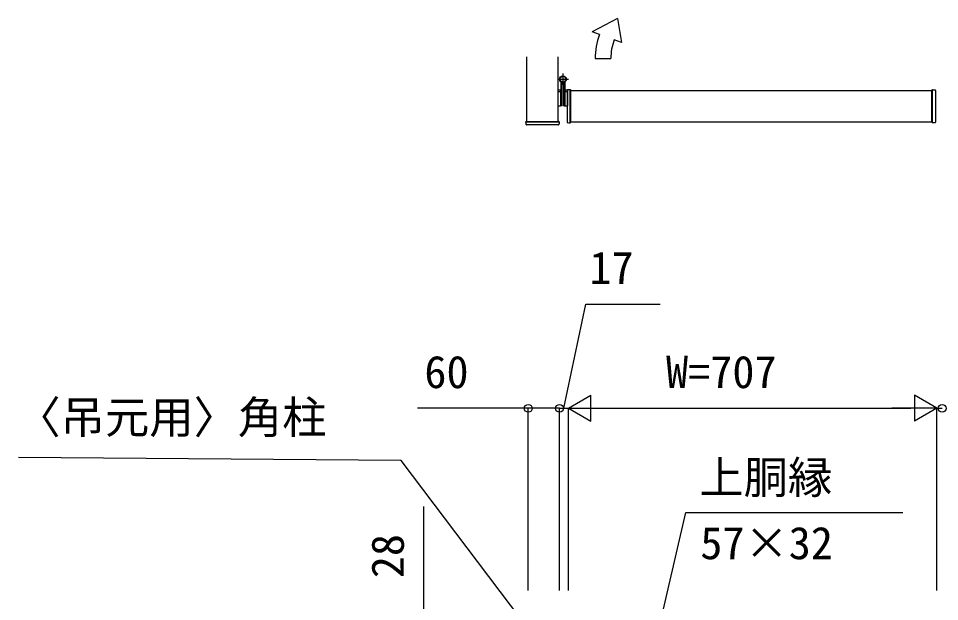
# Model space of a CAD drawing. Units: millimetres, scale not verified. Extents: x -4375 to 4375, y -6502 to 6475.
# Drawn here: x -1209 to 559, y 1627 to 2747 of the extents above; entities that cross this region are included whole.
import ezdxf
from ezdxf.enums import TextEntityAlignment as Align

# ---------------------------------------------------------------- set-up
doc = ezdxf.new("R2010")
doc.units = ezdxf.units.MM
doc.header["$LTSCALE"] = 30
for name, color, linetype in [('0-3_YKK_13', 4, 'Continuous'), ('0-4_YKK_A1', 4, 'Continuous'), ('0-5_YKK_D', 6, 'Continuous')]:
    doc.layers.add(name, color=color, linetype=linetype)
doc.styles.add('ＭＳ ゴシック', font='')
doc.styles.get('ＭＳ ゴシック').set_extended_font_data('MS Gothic')

msp = doc.modelspace()

# ---------------------------------------------------------------- linework, layer by layer
at = {"layer": '0-3_YKK_13'}
for p, q in [((-164, 2640.71), (-164, 2619.49)), ((-174.5, 2630.1), (-153.5, 2630.1)), ((-168, 2624.74), (-168, 2579.1)), ((-165.5, 2579.1), (-165.5, 2623.73)), ((-162.5, 2579.1), (-162.5, 2623.73)), ((-160, 2624.74), (-160, 2579.1)), ((-173, 2606.1), (-168, 2606.1)), ((-168.5, 2609.1), (-172.5, 2609.1)), ((-168, 2579.6), (-168, 2608.6)), ((-160, 2608.6), (-160, 2579.6)), ((-160, 2606.1), (-155, 2606.1)), ((-155.5, 2609.1), (-159.5, 2609.1)), ((-156, 2608.59), (-156, 2547.61)), ((-155, 2608.6), (-155, 2579.1)), ((-150, 2609.9), (-150, 2609.9)), ((-150, 2547.24), (-150, 2608.96)), ((-149, 2547.3), (-149, 2608.9)), ((544, 2547.3), (544, 2608.9)), ((544, 2601.2), (544, 2590.2)), ((545, 2609.9), (545, 2609.9)), ((545, 2547.24), (545, 2608.96)), ((551, 2608.59), (551, 2547.61)), ((-173, 2579.1), (-168.5, 2579.1)), ((-165.5, 2579.1), (-168, 2579.1)), ((-162.5, 2579.1), (-160, 2579.1)), ((-159.5, 2579.1), (-155, 2579.1)), ((544, 2566), (544, 2555)), ((-234.92, 2548.1), (-234.92, 2548.1)), ((-233.99, 2548.1), (-172.26, 2548.1)), ((-233.92, 2549.1), (-172.32, 2549.1)), ((-171.32, 2548.1), (-171.32, 2548.1)), ((-150, 2546.3), (-150, 2546.3)), ((545, 2546.3), (545, 2546.3)), ((-172.63, 2542.1), (-233.62, 2542.1))]:
    msp.add_line(p, q, dxfattribs=at)
for points in [[(-150, 2609.9), (-152.95, 2609.72), (-155.07, 2609.59)], [(-150, 2609.9), (-150.01, 2609.85), (-150.02, 2609.72), (-150.02, 2609.52), (-150.01, 2609.26), (-150, 2608.96)], [(545, 2609.9), (547.94, 2609.72), (550.06, 2609.59)], [(545, 2609.9), (545, 2609.85), (545.01, 2609.72), (545.01, 2609.52), (545, 2609.26), (545, 2608.96)], [(-234.61, 2543.04), (-234.74, 2545.16), (-234.92, 2548.1)], [(-233.99, 2548.1), (-234.28, 2548.09), (-234.54, 2548.09), (-234.75, 2548.09), (-234.88, 2548.09), (-234.92, 2548.1)], [(-171.32, 2548.1), (-171.37, 2548.09), (-171.5, 2548.09), (-171.71, 2548.09), (-171.97, 2548.09), (-172.26, 2548.1)], [(-171.32, 2548.1), (-171.5, 2545.16), (-171.63, 2543.04)], [(-155.07, 2546.61), (-152.95, 2546.48), (-150, 2546.3)], [(-150, 2547.24), (-150.01, 2546.94), (-150.02, 2546.68), (-150.02, 2546.48), (-150.01, 2546.35), (-150, 2546.3)], [(545, 2547.24), (545, 2546.94), (545.01, 2546.68), (545.01, 2546.48), (545, 2546.35), (545, 2546.3)], [(550.06, 2546.61), (547.94, 2546.48), (545, 2546.3)]]:
    msp.add_lwpolyline(points, dxfattribs=at)
for points in [[(-150, 2608.96), (-150, 2608.96), (-150, 2608.96), (-150, 2608.96), (-150, 2608.96), (-150, 2608.96), (-150, 2608.96), (-150, 2608.96)], [(545, 2608.96), (545, 2608.96), (545, 2608.96), (545, 2608.96), (545, 2608.96), (545, 2608.96), (545, 2608.96), (545, 2608.96)], [(-233.99, 2548.1), (-233.99, 2548.1), (-233.99, 2548.1), (-233.99, 2548.1), (-233.99, 2548.1), (-233.99, 2548.1), (-233.99, 2548.1), (-233.99, 2548.1)], [(-172.26, 2548.1), (-172.26, 2548.1), (-172.26, 2548.1), (-172.26, 2548.1), (-172.26, 2548.1), (-172.26, 2548.1), (-172.26, 2548.1), (-172.26, 2548.1)], [(-150, 2547.24), (-150, 2547.24), (-150, 2547.24), (-150, 2547.24), (-150, 2547.24), (-150, 2547.24), (-150, 2547.24), (-150, 2547.24)], [(545, 2547.24), (545, 2547.24), (545, 2547.24), (545, 2547.24), (545, 2547.24), (545, 2547.24), (545, 2547.24), (545, 2547.24)]]:
    msp.add_lwpolyline(points, close=True, dxfattribs=at)
for radius in [6.5, 5.5]:
    msp.add_circle((-164, 2630.1), radius, dxfattribs=at)
for centre, radius, start, end in [((-168.5, 2624.74), 0.5, 0, 52.10048), ((-159.5, 2624.74), 0.5, 127.89952, 180), ((-172.5, 2608.6), 0.5, 90, 180), ((-168.5, 2608.6), 0.5, 0, 90), ((-159.5, 2608.6), 0.5, 90, 180), ((-155, 2608.59), 1, 93.50001, 180.00001), ((-155.5, 2608.6), 0.5, 0.00003, 90), ((-150, 2608.9), 1, 0.00001, 90.00001), ((545, 2608.9), 1, 90.00001, 180.00001), ((550, 2608.59), 1, 0.00001, 86.50001), ((-168.5, 2579.6), 0.5, 270, 0), ((-159.5, 2579.6), 0.5, 180, 270), ((-233.92, 2548.1), 1, 90, 180), ((-172.32, 2548.1), 1, 0, 90), ((-155, 2547.61), 1, 180.00001, 266.50001), ((-150, 2547.3), 1, 270.00001, 0.00001), ((545, 2547.3), 1, 180.00001, 270.00001), ((550, 2547.61), 1, 273.50001, 0.00001), ((-233.62, 2543.1), 1, 183.5, 270), ((-172.63, 2543.1), 1, 270, 356.5)]:
    msp.add_arc(centre, radius, start, end, dxfattribs=at)
at = {"layer": '0-4_YKK_A1'}
for p, q in [((-59.06, 2746.77), (-108.08, 2720.94)), ((-59.06, 2746.77), (-51.7, 2700.42)), ((-93.99, 2715.81), (-108.08, 2720.94)), ((-51.7, 2700.42), (-65.8, 2705.55)), ((-233, 2549.1), (-233, 2673.1)), ((-173, 2549.1), (-173, 2673.1)), ((-102.13, 2669.63), (-72.13, 2669.63)), ((-149, 2608.1), (544, 2608.1)), ((-149, 2548.1), (544, 2548.1))]:
    msp.add_line(p, q, dxfattribs=at)
for radius in [135, 105]:
    msp.add_arc((32.87, 2669.63), radius, 160, 180, dxfattribs=at)
at = {"layer": '0-5_YKK_D'}
for p, q in [((-153.5, 1998.1), (-110.2, 2023.1)), ((-110.2, 1973.1), (-110.2, 2023.1)), ((553.5, 1998.1), (510.2, 2023.1)), ((510.2, 2023.1), (510.2, 1973.1)), ((-230.5, 1648.1), (-230.5, 1999.1)), ((-170.5, 1998.1), (-200.5, 1998.1)), ((-170.5, 1648.1), (-170.5, 1999.1)), ((-170.5, 1648.1), (-170.5, 1999.1)), ((-170.5, 1998.1), (-153.5, 1998.1)), ((-170.5, 1998.1), (-153.5, 1998.1)), ((-153.5, 1648.1), (-153.5, 1999.1)), ((-153.5, 1648.1), (-153.5, 1999.1)), ((-153.5, 1998.1), (-123.5, 1998.1)), ((-153.5, 1998.1), (-110.2, 1973.1)), ((-153.5, 1998.1), (-66.9, 1998.1)), ((-103.5, 1998.1), (503.5, 1998.1)), ((553.5, 1998.1), (466.9, 1998.1)), ((553.5, 1998.1), (510.2, 1973.1)), ((553.5, 1998.1), (523.5, 1998.1)), ((553.5, 1648.1), (553.5, 1999.1)), ((553.5, 1648.1), (553.5, 1999.1)), ((553.5, 1998.1), (563.5, 1998.1)), ((-430.5, 1598.1), (-430.5, 1809.66))]:
    msp.add_line(p, q, dxfattribs=at)
for points in [[(-162, 1998.1), (-120.33, 2198.1), (22.54, 2198.1)], [(-170.5, 1998.1), (-230.5, 1998.1), (-443.03, 1998.1)], [(-201.27, 1536.15), (-474.02, 1898.1), (-1208.52, 1903.46)], [(-0.02, 1488.02), (71.56, 1798.1), (487.9, 1798.1)]]:
    msp.add_lwpolyline(points, dxfattribs=at)
for centre in [(-230.5, 1998.1), (-170.5, 1998.1), (-170.5, 1998.1), (563.5, 1998.1)]:
    msp.add_circle(centre, 7.5, dxfattribs=at)

# ---------------------------------------------------------------- texts
at = {"layer": '0-5_YKK_D', "style": 'ＭＳ ゴシック'}
for s, p in [('17', (-113.37, 2218.1)), ('60', (-429.79, 2018.1)), ('W=707', (33.86, 2018.1)), ('〈吊元用〉角柱', (-1212.52, 1930.98)), ('上胴縁', (97.63, 1815.51)), ('57×32', (99.56, 1689.55))]:
    msp.add_text(s, height=62.32, dxfattribs=at).set_placement(p, align=Align.BOTTOM_LEFT)
msp.add_text('28', height=62.32, rotation=90, dxfattribs=at).set_placement((-450.5, 1671.82), align=Align.BOTTOM_LEFT)

doc.saveas('drawing.dxf')
